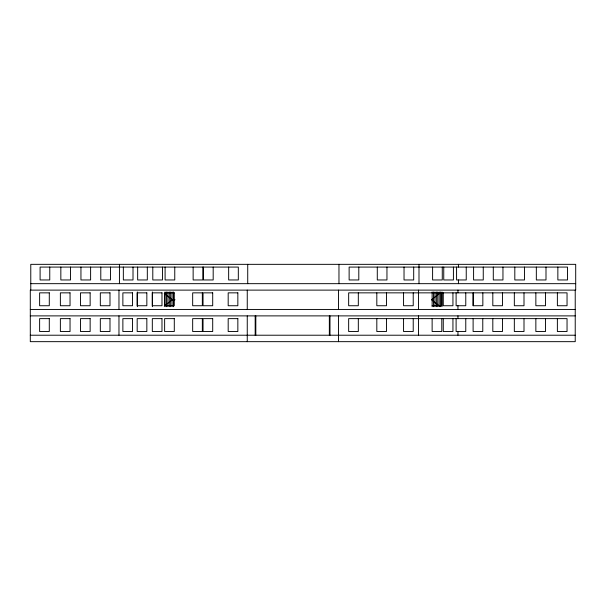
<?xml version="1.0" encoding="UTF-8"?>
<svg xmlns="http://www.w3.org/2000/svg" width="606" height="606" viewBox="0 0 606 606"><rect width="100%" height="100%" fill="white"/><g stroke="black" fill="none" stroke-linecap="round" stroke-linejoin="round"><path stroke-width="0.91" d="M440.895 292.387L431.502 299.781L440.176 306.598M164.211 306.03L172.377 299.781L175.043 299.781M30.777 283.669L575.7 283.669M432.131 305.742L441.789 305.742L441.789 292.849M473.18 305.719L473.18 292.834L473.112 305.742L482.846 305.719L482.846 292.834M30.3 309.446L575.223 309.446M30.3 315.885L575.223 315.885M30.3 335.216L575.223 335.216M164.211 293.524L172.377 299.781M575.223 290.115L575.223 341.663L30.3 341.663L30.3 290.115L575.7 290.115L575.7 264.337L30.777 264.337L30.777 290.115M557.853 267.079L557.853 279.964L567.519 279.964L567.519 267.079L349.132 267.079L349.132 279.964L358.797 279.964L358.797 267.079M557.376 292.849L557.376 305.742L567.042 305.742L567.042 292.849L348.655 292.849L348.655 305.742L358.32 305.742L358.32 292.849M557.376 318.627L557.376 331.512L567.042 331.512L567.042 318.627L348.655 318.627L348.655 331.512L358.32 331.512L358.32 318.627M545.998 267.079L545.998 279.964L536.333 279.964L536.333 267.079M545.521 292.849L545.521 305.742L535.855 305.742L535.855 292.849M545.521 318.627L545.521 331.512L535.855 331.512L535.855 318.627M524.478 267.079L524.478 279.964L514.812 279.964L514.812 267.079M524.001 292.849L524.001 305.742L514.335 305.742L514.335 292.849M524.001 318.627L524.001 331.512L514.335 331.512L514.335 318.627M502.957 267.079L502.957 279.964L493.292 279.964L493.292 267.079M502.48 292.849L502.48 305.742L492.814 305.742L492.814 292.849M502.48 318.627L502.48 331.512L492.814 331.512L492.814 318.627M483.255 267.079L483.255 279.964L473.589 279.964L473.589 267.079M482.777 318.627L482.777 331.512L473.112 331.512L473.112 318.627M466.241 267.079L466.241 279.964L456.576 279.964L456.576 267.079M465.772 292.849L465.772 305.742L456.106 305.742L456.106 292.849M465.772 318.627L465.772 331.512L456.106 331.512L456.106 318.627M458.431 264.337L458.431 267.079M458.431 279.964L458.431 283.669M457.954 290.115L457.954 292.849M457.954 305.742L457.954 309.446M457.954 315.885L457.954 318.627M457.954 331.512L457.954 335.216M453.417 267.079L453.417 279.964L443.751 279.964L443.751 267.079M452.94 292.849L452.94 305.742L443.274 305.742L443.274 292.849M452.94 318.627L452.94 331.512L443.274 331.512L443.274 318.627M442.266 267.079L442.266 279.964L432.601 279.964L432.601 267.079M441.971 291.956L441.971 306.681M441.789 318.627L441.789 331.512L432.131 331.512L432.131 318.627M440.57 291.956L440.57 306.681M439.168 291.956L439.168 306.681M437.759 291.956L437.759 306.681M436.358 291.956L436.358 306.681M434.949 291.956L434.949 306.681M433.548 291.956L433.548 306.681M432.139 291.956L432.139 306.681M418.996 264.337L418.996 283.669M418.519 290.115L418.519 309.446M418.519 315.885L418.519 335.216M413.693 267.079L413.693 279.964L404.028 279.964L404.028 267.079M413.224 292.849L413.224 305.742L403.558 305.742L403.558 292.849M413.224 318.627L413.224 331.512L403.558 331.512L403.558 318.627M386.954 267.079L386.954 279.964L377.288 279.964L377.288 267.079M386.476 292.849L386.476 305.742L376.818 305.742L376.818 292.849M386.476 318.627L386.476 331.512L376.818 331.512L376.818 318.627M338.966 264.337L338.966 283.669M338.489 290.115L338.489 309.446M338.489 315.885L338.489 341.663M329.99 315.885L329.99 335.216M329.346 315.885L329.346 335.216M255.823 315.885L255.823 335.216M255.179 315.885L255.179 335.216M247.725 264.337L247.725 283.669M247.256 290.115L247.256 309.446M247.256 315.885L247.256 341.663M228.651 267.079L228.651 279.964L238.317 279.964L238.317 267.079L40.094 267.079L40.094 279.964L49.76 279.964L49.76 267.079M213.183 267.079L213.183 279.964L203.518 279.964L203.518 267.079M202.805 267.079L202.805 279.964L193.14 279.964L193.14 267.079M174.763 267.079L174.763 279.964L165.097 279.964L165.097 267.079M173.498 291.956L173.498 306.681M172.096 291.956L172.096 306.681M170.687 291.956L170.687 306.681M169.286 291.956L169.286 306.681M167.885 291.956L167.885 306.681M166.476 291.956L166.476 306.681M165.074 291.956L165.074 306.681M162.461 267.079L162.461 279.964L152.795 279.964L152.795 267.079M152.341 291.956L152.341 306.681M147.319 267.079L147.319 279.964L137.653 279.964L137.653 267.079M137.327 291.956L137.327 306.681M133.009 267.079L133.009 279.964L123.344 279.964L123.344 267.079M119.435 264.337L119.435 283.669M118.965 290.115L118.965 309.446M118.965 315.885L118.965 335.216M110.459 267.079L110.459 279.964L100.793 279.964L100.793 267.079M90.612 267.079L90.612 279.964L80.946 279.964L80.946 267.079M70.508 267.079L70.508 279.964L60.842 279.964L60.842 267.079M49.291 292.849L39.625 292.849L39.625 305.742L49.291 305.742L49.291 292.849M70.038 292.849L60.373 292.849L60.373 305.742L70.038 305.742L70.038 292.849M90.142 292.849L80.477 292.849L80.477 305.742L90.142 305.742L90.142 292.849M109.989 292.849L100.323 292.849L100.323 305.742L109.989 305.742L109.989 292.849M132.54 292.849L122.874 292.849L122.874 305.742L132.54 305.742L132.54 292.849M146.841 292.849L137.176 292.849L137.176 305.742L146.841 305.742L146.841 292.849M161.984 292.849L152.318 292.849L152.318 305.742L161.984 305.742L161.984 292.849M174.293 292.849L164.627 292.849L164.627 305.742L174.293 305.742L174.293 292.849M202.336 292.849L192.67 292.849L192.67 305.742L202.336 305.742L202.336 292.849M212.706 292.849L203.04 292.849L203.04 305.742L212.706 305.742L212.706 292.849M237.847 292.849L228.182 292.849L228.182 305.742L237.847 305.742L237.847 292.849M49.291 318.627L39.625 318.627L39.625 331.512L49.291 331.512L49.291 318.627M70.038 318.627L60.373 318.627L60.373 331.512L70.038 331.512L70.038 318.627M90.142 318.627L80.477 318.627L80.477 331.512L90.142 331.512L90.142 318.627M109.989 318.627L100.323 318.627L100.323 331.512L109.989 331.512L109.989 318.627M132.54 318.627L122.874 318.627L122.874 331.512L132.54 331.512L132.54 318.627M146.841 318.627L137.176 318.627L137.176 331.512L146.841 331.512L146.841 318.627M161.984 318.627L152.318 318.627L152.318 331.512L161.984 331.512L161.984 318.627M174.293 318.627L164.627 318.627L164.627 331.512L174.293 331.512L174.293 318.627M202.336 318.627L192.67 318.627L192.67 331.512L202.336 331.512L202.336 318.627M212.706 318.627L203.04 318.627L203.04 331.512L212.706 331.512L212.706 318.627M237.847 318.627L228.182 318.627L228.182 331.512L237.847 331.512L237.847 318.627"/></g></svg>
